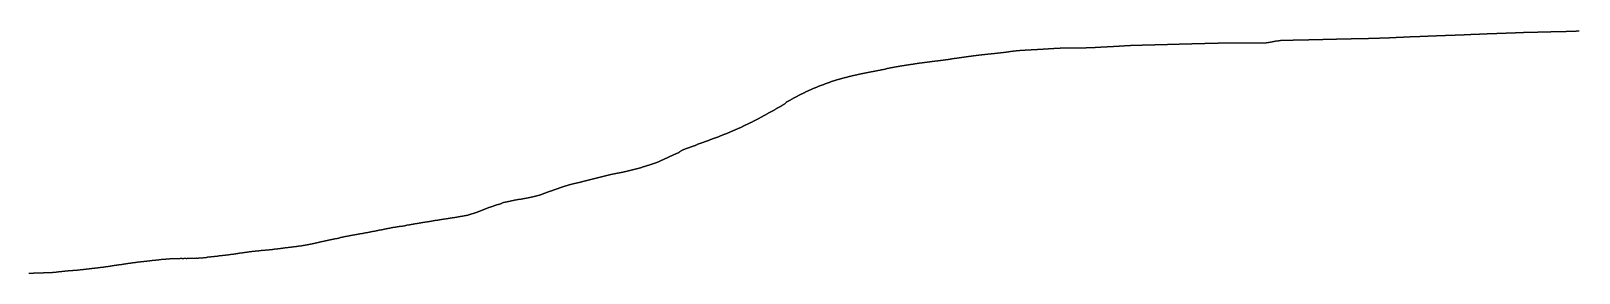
# Model space of a CAD drawing. Header units: millimetres. Extents: x 0 to 74012, y -3596 to 150.
# Drawn here: x 18522 to 27690, y -1964 to -530 of the extents above; entities that cross this region are included whole.
import ezdxf

# ---------------------------------------------------------------- set-up
doc = ezdxf.new("R2010")
doc.units = ezdxf.units.MM
doc.layers.add('Clone', color=7, linetype='CONTINUOUS')

msp = doc.modelspace()

# ---------------------------------------------------------------- linework, layer by layer
at = {"layer": 'Clone'}
for points in [[(27041.5, -550.37), (27053.3, -549.639)], [(27053.3, -549.639), (27065, -549.447)], [(27065, -549.447), (27076.7, -548.709)], [(27076.7, -548.709), (27088.5, -547.971)], [(27088.5, -547.971), (27100.2, -547.924)], [(27100.2, -547.924), (27112, -547.158)], [(27112, -547.158), (27123.7, -547.032)], [(27123.7, -547.032), (27135.4, -546.429)], [(27135.4, -546.429), (27147.2, -545.826)], [(27147.2, -545.826), (27158.9, -545.781)], [(27158.9, -545.781), (27170.7, -545.178)], [(27170.7, -545.178), (27182.4, -545.133)], [(27182.4, -545.133), (27194.1, -544.527)], [(27194.1, -544.527), (27205.9, -543.858)], [(27205.9, -543.858), (27217.6, -543.667)], [(27217.6, -543.667), (27229, -542.997)], [(27229, -542.997), (27240.3, -542.764)], [(27240.3, -542.764), (27251.6, -542.113)], [(27251.6, -542.113), (27263, -541.891)], [(27263, -541.891), (27274.3, -541.273)], [(27274.3, -541.273), (27285.7, -541.107)], [(27285.7, -541.107), (27297, -540.465)], [(27297, -540.465), (27308.4, -540.274)], [(27308.4, -540.274), (27319.7, -539.607)], [(27319.7, -539.607), (27331.1, -539.368)], [(27331.1, -539.368), (27342.4, -538.725)], [(27342.4, -538.725), (27353.8, -538.555)], [(27353.8, -538.555), (27365.1, -537.811)], [(27365.1, -537.811), (27376.5, -537.787)], [(27376.5, -537.787), (27387.8, -537.273)], [(27387.8, -537.273), (27399.2, -537.249)], [(27399.2, -537.249), (27410.5, -536.734)], [(27410.5, -536.734), (27421.9, -536.71)], [(27421.9, -536.71), (27433.2, -536.196)], [(27433.2, -536.196), (27444.5, -536.172)], [(27444.5, -536.172), (27455.9, -535.657)], [(27455.9, -535.657), (27467.2, -535.633)], [(27467.2, -535.633), (27478.6, -535.119)], [(27478.6, -535.119), (27489.9, -535.087)], [(27489.9, -535.087), (27501.3, -534.48)], [(27501.3, -534.48), (27512.6, -534.536)], [(27512.6, -534.536), (27524, -534.038)], [(27524, -534.038), (27535.3, -534.012)], [(27535.3, -534.012), (27546.7, -533.457)], [(27546.7, -533.457), (27558, -533.445)], [(27558, -533.445), (27569, -532.913)], [(27569, -532.913), (27580, -532.839)], [(27580, -532.839), (27591, -532.246)], [(27591, -532.246), (27601.9, -532.197)], [(27601.9, -532.197), (27612.9, -532.13)], [(27612.9, -532.13), (27623.9, -531.572)], [(27623.9, -531.572), (27634.9, -531.523)], [(27634.9, -531.523), (27645.9, -530.933)], [(27645.9, -530.933), (27656.8, -530.807)], [(27656.8, -530.807), (27667.8, -530.183)], [(27667.8, -530.183), (27678.8, -530.059)], [(27678.8, -530.059), (27689.8, -529.88)], [(24423.9, -641.867), (24435.6, -641.321)], [(24435.6, -641.321), (24447.3, -640.574)], [(24447.3, -640.574), (24459.1, -640.025)], [(24459.1, -640.025), (24470.8, -639.305)], [(24470.8, -639.305), (24482.6, -638.756)], [(24482.6, -638.756), (24494.3, -637.963)], [(24494.3, -637.963), (24506.5, -637.153)], [(24506.5, -637.153), (24518.6, -636.604)], [(24518.6, -636.604), (24530.8, -635.793)], [(24530.8, -635.793), (24542.9, -634.983)], [(24542.9, -634.983), (24555.1, -634.434)], [(24555.1, -634.434), (24567.2, -633.624)], [(24567.2, -633.624), (24579.4, -632.813)], [(24579.4, -632.813), (24591.6, -632.264)], [(24591.6, -632.264), (24603.7, -631.454)], [(24603.7, -631.454), (24615.9, -630.905)], [(24615.9, -630.905), (24628, -630.094)], [(24628, -630.094), (24640.2, -630)], [(24640.2, -630), (24652.3, -630)], [(24652.3, -630), (24664.5, -630)], [(24664.5, -630), (24676.7, -630)], [(24676.7, -630), (24688.8, -630)], [(24688.8, -630), (24701, -630)], [(24701, -630), (24713.1, -630)], [(24713.1, -630), (24725.3, -630)], [(24725.3, -630), (24737.5, -629.999)], [(24737.5, -629.999), (24749.6, -629.641)], [(24749.6, -629.641), (24761.8, -629.151)], [(24761.8, -629.151), (24773.9, -628.793)], [(24773.9, -628.793), (24786.1, -628.435)], [(24786.1, -628.435), (24798.2, -627.945)], [(24798.2, -627.945), (24810.4, -627.587)], [(24810.4, -627.587), (24822.6, -626.972)], [(24822.6, -626.972), (24834.7, -626.522)], [(24834.7, -626.522), (24847.3, -625.641)], [(24847.3, -625.641), (24859.9, -624.823)], [(24859.9, -624.823), (24872.5, -624.348)], [(24872.5, -624.348), (24885.1, -623.537)], [(24885.1, -623.537), (24897.8, -622.758)], [(24897.8, -622.758), (24910.4, -622.093)], [(24910.4, -622.093), (24923, -621.52)], [(24923, -621.52), (24935.6, -620.838)], [(24935.6, -620.838), (24948.2, -620.007)], [(24948.2, -620.007), (24960.8, -619.17)], [(24960.8, -619.17), (24973.4, -618.676)], [(24973.4, -618.676), (24986, -617.839)], [(24986, -617.839), (24998.6, -616.992)], [(24998.6, -616.992), (25011.2, -616.168)], [(25011.2, -616.168), (25023.8, -615.653)], [(25023.8, -615.653), (25036.4, -614.926)], [(25036.4, -614.926), (25049, -614.536)], [(25049, -614.536), (25061.7, -614.145)], [(25061.7, -614.145), (25074.3, -613.936)], [(25074.3, -613.936), (25086.9, -613.554)], [(25086.9, -613.554), (25099.5, -613.172)], [(25099.5, -613.172), (25112.1, -612.791)], [(25112.1, -612.791), (25124.7, -612.565)], [(25124.7, -612.565), (25137.3, -612.183)], [(25137.3, -612.183), (25149.9, -611.802)], [(25149.9, -611.802), (25162.5, -611.42)], [(25162.5, -611.42), (25175.1, -611.192)], [(25175.1, -611.192), (25188.2, -610.809)], [(25188.2, -610.809), (25201.3, -610.426)], [(25201.3, -610.426), (25214.4, -610.044)], [(25214.4, -610.044), (25227.5, -609.661)], [(25227.5, -609.661), (25240.6, -609.433)], [(25240.6, -609.433), (25253.7, -609.054)], [(25253.7, -609.054), (25266.8, -608.674)], [(25266.8, -608.674), (25279.9, -608.297)], [(25279.9, -608.297), (25293, -607.924)], [(25293, -607.924), (25306.1, -607.552)], [(25306.1, -607.552), (25319.1, -607.179)], [(25319.1, -607.179), (25332.2, -606.986)], [(25332.2, -606.986), (25345.3, -606.613)], [(25345.3, -606.613), (25358.4, -606.241)], [(25358.4, -606.241), (25371.5, -605.868)], [(25371.5, -605.868), (25384.6, -605.497)], [(25384.6, -605.497), (25397.7, -605.125)], [(25397.7, -605.125), (25410.8, -604.934)], [(25410.8, -604.934), (25423.9, -604.567)], [(25423.9, -604.567), (25437, -604.2)], [(25437, -604.2), (25450.1, -603.832)], [(25450.1, -603.832), (25463.2, -603.465)], [(25463.2, -603.465), (25476.3, -603.098)], [(25476.3, -603.098), (25489.4, -602.916)], [(25489.4, -602.916), (25502.4, -602.549)], [(25502.4, -602.549), (25515.5, -602.182)], [(25515.5, -602.182), (25529.7, -601.815)], [(25529.7, -601.815), (25543.9, -601.448)], [(25543.9, -601.448), (25558.1, -601.081)], [(25558.1, -601.081), (25572.3, -600.714)], [(25572.3, -600.714), (25586.5, -600.347)], [(25586.5, -600.347), (25600.6, -600)], [(25600.6, -600), (25614.8, -600)], [(25614.8, -600), (25629, -600)], [(25629, -600), (25643.2, -600)], [(25643.2, -600), (25657.4, -600)], [(25657.4, -600), (25671.6, -600)], [(25671.6, -600), (25685.7, -600)], [(25685.7, -600), (25699.9, -600)], [(25699.9, -600), (25714.1, -600)], [(25714.1, -600), (25728.3, -600)], [(25728.3, -600), (25742.5, -600)], [(25742.5, -600), (25756.7, -600)], [(25756.7, -600), (25770.8, -600)], [(25770.8, -600), (25785, -600)], [(25785, -600), (25799.2, -600)], [(25799.2, -600), (25813.4, -600)], [(25813.4, -600), (25827.6, -600)], [(25827.6, -600), (25841.8, -598.921)], [(25841.8, -598.921), (25856, -596.491)], [(25856, -596.491), (25869.6, -593.9)], [(25869.6, -593.9), (25883.2, -591.376)], [(25883.2, -591.376), (25896.8, -588.6)], [(25896.8, -588.6), (25910.4, -587.394)], [(25910.4, -587.394), (25924, -585)], [(25924, -585), (25937.7, -584.828)], [(25937.7, -584.828), (25951.3, -584.508)], [(25951.3, -584.508), (25964.9, -584.187)], [(25964.9, -584.187), (25978.5, -583.866)], [(25978.5, -583.866), (25992.1, -583.546)], [(25992.1, -583.546), (26005.7, -583.225)], [(26005.7, -583.225), (26019.4, -582.904)], [(26019.4, -582.904), (26033, -582.584)], [(26033, -582.584), (26046.6, -582.263)], [(26046.6, -582.263), (26060.2, -581.943)], [(26060.2, -581.943), (26073.8, -581.852)], [(26073.8, -581.852), (26087.4, -581.531)], [(26087.4, -581.531), (26101, -581.21)], [(26101, -581.21), (26114.7, -580.89)], [(26114.7, -580.89), (26128.3, -580.569)], [(26128.3, -580.569), (26141.9, -580.248)], [(26141.9, -580.248), (26155.5, -579.916)], [(26155.5, -579.916), (26169.1, -579.576)], [(26169.1, -579.576), (26182.7, -579.221)], [(26182.7, -579.221), (26196.4, -578.859)], [(26196.4, -578.859), (26209.5, -578.703)], [(26209.5, -578.703), (26222.6, -578.342)], [(26222.6, -578.342), (26235.6, -577.98)], [(26235.6, -577.98), (26248.7, -577.62)], [(26248.7, -577.62), (26261.8, -577.301)], [(26261.8, -577.301), (26274.9, -576.983)], [(26274.9, -576.983), (26288, -576.826)], [(26288, -576.826), (26301.1, -576.454)], [(26301.1, -576.454), (26314.2, -576.119)], [(26314.2, -576.119), (26327.3, -575.821)], [(26327.3, -575.821), (26340.4, -575.523)], [(26340.4, -575.523), (26353.5, -575.521)], [(26353.5, -575.521), (26366.6, -575.223)], [(26366.6, -575.223), (26379.7, -574.926)], [(26379.7, -574.926), (26392.8, -574.626)], [(26392.8, -574.626), (26405.9, -574.328)], [(26405.9, -574.328), (26418.9, -574.327)], [(26418.9, -574.327), (26432, -573.964)], [(26432, -573.964), (26445.1, -573.524)], [(26445.1, -573.524), (26458.2, -573.075)], [(26458.2, -573.075), (26471.3, -572.618)], [(26471.3, -572.618), (26484.4, -572.435)], [(26484.4, -572.435), (26497.5, -571.979)], [(26497.5, -571.979), (26510.6, -571.522)], [(26510.6, -571.522), (26523.7, -571.053)], [(26523.7, -571.053), (26536.8, -570.585)], [(26536.8, -570.585), (26548.9, -570.405)], [(26548.9, -570.405), (26561.1, -570)], [(26561.1, -570), (26573.3, -569.268)], [(26573.3, -569.268), (26585.4, -569.016)], [(26585.4, -569.016), (26597.6, -568.232)], [(26597.6, -568.232), (26609.7, -567.457)], [(26609.7, -567.457), (26621.9, -566.724)], [(26621.9, -566.724), (26634, -566.577)], [(26634, -566.577), (26646.2, -565.866)], [(26646.2, -565.866), (26658.4, -565.102)], [(26658.4, -565.102), (26670.5, -564.882)], [(26670.5, -564.882), (26682.7, -564.156)], [(26682.7, -564.156), (26694.8, -563.436)], [(26694.8, -563.436), (26707, -563.315)], [(26707, -563.315), (26719.1, -562.621)], [(26719.1, -562.621), (26731.3, -561.927)], [(26731.3, -561.927), (26743.5, -561.901)], [(26743.5, -561.901), (26755.6, -561.352)], [(26755.6, -561.352), (26767.8, -560.481)], [(26767.8, -560.481), (26779.9, -560.461)], [(26779.9, -560.461), (26792.1, -559.877)], [(26792.1, -559.877), (26804.2, -559.293)], [(26804.2, -559.293), (26816.4, -559.28)], [(26816.4, -559.28), (26828.6, -558.696)], [(26828.6, -558.696), (26840.7, -558.074)], [(26840.7, -558.074), (26852.9, -557.419)], [(26852.9, -557.419), (26865, -557.272)], [(26865, -557.272), (26877.2, -556.603)], [(26877.2, -556.603), (26888.9, -555.909)], [(26888.9, -555.909), (26900.7, -555.775)], [(26900.7, -555.775), (26912.4, -555.149)], [(26912.4, -555.149), (26924.1, -555.045)], [(26924.1, -555.045), (26935.9, -554.45)], [(26935.9, -554.45), (26947.6, -554.277)], [(26947.6, -554.277), (26959.4, -553.621)], [(26959.4, -553.621), (26971.1, -552.965)], [(26971.1, -552.965), (26982.8, -552.877)], [(26982.8, -552.877), (26994.6, -552.202)], [(26994.6, -552.202), (27006.3, -552.079)], [(27006.3, -552.079), (27018.1, -551.308)], [(27018.1, -551.308), (27029.8, -550.548)], [(27029.8, -550.548), (27041.5, -550.37)], [(23692.7, -733.713), (23703.7, -731.735)], [(23703.7, -731.735), (23714.6, -730.257)], [(23714.6, -730.257), (23725.6, -728.296)], [(23725.6, -728.296), (23736.6, -726.819)], [(23736.6, -726.819), (23747.6, -725.342)], [(23747.6, -725.342), (23758.6, -723.381)], [(23758.6, -723.381), (23769.5, -721.903)], [(23769.5, -721.903), (23780.5, -719.95)], [(23780.5, -719.95), (23791.5, -718.666)], [(23791.5, -718.666), (23802.5, -717.381)], [(23802.5, -717.381), (23813.5, -715.707)], [(23813.5, -715.707), (23824.8, -714.4)], [(23824.8, -714.4), (23836.2, -712.808)], [(23836.2, -712.808), (23847.5, -711.495)], [(23847.5, -711.495), (23858.9, -709.901)], [(23858.9, -709.901), (23870.2, -708.596)], [(23870.2, -708.596), (23881.6, -706.996)], [(23881.6, -706.996), (23892.9, -705.698)], [(23892.9, -705.698), (23904.2, -704.394)], [(23904.2, -704.394), (23915.6, -702.797)], [(23915.6, -702.797), (23926.9, -701.499)], [(23926.9, -701.499), (23938.3, -699.895)], [(23938.3, -699.895), (23949.6, -698.58)], [(23949.6, -698.58), (23961, -696.994)], [(23961, -696.994), (23972.3, -694.367)], [(23972.3, -694.367), (23983.7, -692.75)], [(23983.7, -692.75), (23995, -691.461)], [(23995, -691.461), (24006.4, -689.734)], [(24006.4, -689.734), (24017.7, -688.348)], [(24017.7, -688.348), (24029.1, -686.507)], [(24029.1, -686.507), (24040.4, -685.124)], [(24040.4, -685.124), (24051.8, -683.273)], [(24051.8, -683.273), (24063.1, -681.895)], [(24063.1, -681.895), (24074.5, -680.08)], [(24074.5, -680.08), (24085.8, -678.686)], [(24085.8, -678.686), (24097.2, -677.293)], [(24097.2, -677.293), (24108.5, -675.502)], [(24108.5, -675.502), (24119.8, -674.227)], [(24119.8, -674.227), (24131.2, -672.674)], [(24131.2, -672.674), (24142.5, -671.465)], [(24142.5, -671.465), (24153.9, -670.169)], [(24153.9, -670.169), (24165.6, -669.019)], [(24165.6, -669.019), (24177.4, -667.555)], [(24177.4, -667.555), (24189.1, -666.404)], [(24189.1, -666.404), (24200.8, -665.156)], [(24200.8, -665.156), (24212.6, -663.904)], [(24212.6, -663.904), (24224.3, -662.78)], [(24224.3, -662.78), (24236.1, -661.441)], [(24236.1, -661.441), (24247.8, -660.317)], [(24247.8, -660.317), (24259.5, -658.94)], [(24259.5, -658.94), (24271.3, -657.774)], [(24271.3, -657.774), (24283, -656.329)], [(24283, -656.329), (24294.7, -654.871)], [(24294.7, -654.871), (24306.5, -653.678)], [(24306.5, -653.678), (24318.2, -651.059)], [(24318.2, -651.059), (24330, -649.866)], [(24330, -649.866), (24341.7, -648.368)], [(24341.7, -648.368), (24353.4, -647.219)], [(24353.4, -647.219), (24365.2, -645.567)], [(24365.2, -645.567), (24376.9, -644.725)], [(24376.9, -644.725), (24388.7, -643.946)], [(24388.7, -643.946), (24400.4, -643.171)], [(24400.4, -643.171), (24412.1, -642.626)], [(24412.1, -642.626), (24423.9, -641.867)], [(23270.9, -825.978), (23281.6, -822.946)], [(23281.6, -822.946), (23292.2, -819.121)], [(23292.2, -819.121), (23302.9, -816.242)], [(23302.9, -816.242), (23313.5, -813.451)], [(23313.5, -813.451), (23324.1, -810.658)], [(23324.1, -810.658), (23334.8, -807.215)], [(23334.8, -807.215), (23345.4, -804.784)], [(23345.4, -804.784), (23356, -802.364)], [(23356, -802.364), (23366.7, -798.994)], [(23366.7, -798.994), (23377.3, -796.56)], [(23377.3, -796.56), (23388, -794.27)], [(23388, -794.27), (23398.6, -791.443)], [(23398.6, -791.443), (23409.2, -789.316)], [(23409.2, -789.316), (23419.9, -787.241)], [(23419.9, -787.241), (23430.5, -784.442)], [(23430.5, -784.442), (23441.1, -782.304)], [(23441.1, -782.304), (23451.8, -780.194)], [(23451.8, -780.194), (23462.4, -778.278)], [(23462.4, -778.278), (23473.1, -775.807)], [(23473.1, -775.807), (23484, -773.903)], [(23484, -773.903), (23495, -771.463)], [(23495, -771.463), (23506, -769.561)], [(23506, -769.561), (23517, -767.659)], [(23517, -767.659), (23528, -765.208)], [(23528, -765.208), (23538.9, -763.305)], [(23538.9, -763.305), (23549.9, -761.426)], [(23549.9, -761.426), (23560.9, -758.95)], [(23560.9, -758.95), (23571.9, -757.095)], [(23571.9, -757.095), (23582.9, -754.594)], [(23582.9, -754.594), (23593.9, -750.938)], [(23593.9, -750.938), (23604.8, -749.164)], [(23604.8, -749.164), (23615.8, -746.806)], [(23615.8, -746.806), (23626.8, -745.088)], [(23626.8, -745.088), (23637.8, -742.73)], [(23637.8, -742.73), (23648.8, -741.011)], [(23648.8, -741.011), (23659.7, -739.292)], [(23659.7, -739.292), (23670.7, -736.936)], [(23670.7, -736.936), (23681.7, -735.213)], [(23681.7, -735.213), (23692.7, -733.713)], [(23050.1, -921.103), (23060.4, -915.819)], [(23060.4, -915.819), (23070.8, -909.621)], [(23070.8, -909.621), (23081.1, -904.596)], [(23081.1, -904.596), (23091.4, -899.62)], [(23091.4, -899.62), (23101.7, -894.989)], [(23101.7, -894.989), (23112, -889.139)], [(23112, -889.139), (23122.3, -884.529)], [(23122.3, -884.529), (23132.6, -880.099)], [(23132.6, -880.099), (23143.3, -875.743)], [(23143.3, -875.743), (23153.9, -870.085)], [(23153.9, -870.085), (23164.6, -866.141)], [(23164.6, -866.141), (23175.2, -862.205)], [(23175.2, -862.205), (23185.8, -856.971)], [(23185.8, -856.971), (23196.5, -853.149)], [(23196.5, -853.149), (23207.1, -849.438)], [(23207.1, -849.438), (23217.7, -845.735)], [(23217.7, -845.735), (23228.4, -840.746)], [(23228.4, -840.746), (23239, -837.288)], [(23239, -837.288), (23249.7, -833.892)], [(23249.7, -833.892), (23260.3, -829.375)], [(23260.3, -829.375), (23270.9, -825.978)], [(22895.4, -1012.41), (22905.7, -1006.98)], [(22905.7, -1006.98), (22916, -1001.51)], [(22916, -1001.51), (22926.3, -995.983)], [(22926.3, -995.983), (22936.7, -989.034)], [(22936.7, -989.034), (22947, -983.445)], [(22947, -983.445), (22957.3, -977.872)], [(22957.3, -977.872), (22967.6, -972.31)], [(22967.6, -972.31), (22977.9, -965.316)], [(22977.9, -965.316), (22988.2, -959.769)], [(22988.2, -959.769), (22998.5, -948.957)], [(22998.5, -948.957), (23008.9, -943.571)], [(23008.9, -943.571), (23019.2, -938.244)], [(23019.2, -938.244), (23029.5, -931.624)], [(23029.5, -931.624), (23039.8, -926.364)], [(23039.8, -926.364), (23050.1, -921.103)], [(22720, -1102.92), (22730.3, -1098.5)], [(22730.3, -1098.5), (22740.7, -1092.5)], [(22740.7, -1092.5), (22751, -1087.65)], [(22751, -1087.65), (22761.3, -1082.71)], [(22761.3, -1082.71), (22771.6, -1077.85)], [(22771.6, -1077.85), (22781.9, -1073.09)], [(22781.9, -1073.09), (22792.2, -1068.36)], [(22792.2, -1068.36), (22802.5, -1062.2)], [(22802.5, -1062.2), (22812.9, -1057.32)], [(22812.9, -1057.32), (22823.2, -1052.44)], [(22823.2, -1052.44), (22833.5, -1047.3)], [(22833.5, -1047.3), (22843.8, -1040.6)], [(22843.8, -1040.6), (22854.1, -1035.21)], [(22854.1, -1035.21), (22864.4, -1029.85)], [(22864.4, -1029.85), (22874.8, -1024.48)], [(22874.8, -1024.48), (22885.1, -1017.83)], [(22885.1, -1017.83), (22895.4, -1012.41)], [(22493.1, -1192.18), (22503.4, -1188.54)], [(22503.4, -1188.54), (22513.7, -1184.87)], [(22513.7, -1184.87), (22524, -1181.41)], [(22524, -1181.41), (22534.3, -1177.96)], [(22534.3, -1177.96), (22544.7, -1172.83)], [(22544.7, -1172.83), (22555, -1169.33)], [(22555, -1169.33), (22565.3, -1165.78)], [(22565.3, -1165.78), (22575.6, -1162.22)], [(22575.6, -1162.22), (22585.9, -1158.67)], [(22585.9, -1158.67), (22596.2, -1155.1)], [(22596.2, -1155.1), (22606.6, -1149.68)], [(22606.6, -1149.68), (22616.9, -1145.79)], [(22616.9, -1145.79), (22627.2, -1141.89)], [(22627.2, -1141.89), (22637.5, -1137.97)], [(22637.5, -1137.97), (22647.8, -1134.02)], [(22647.8, -1134.02), (22658.1, -1130.01)], [(22658.1, -1130.01), (22668.4, -1124.55)], [(22668.4, -1124.55), (22678.8, -1120.28)], [(22678.8, -1120.28), (22689.1, -1116.01)], [(22689.1, -1116.01), (22699.4, -1111.73)], [(22699.4, -1111.73), (22709.7, -1107.34)], [(22709.7, -1107.34), (22720, -1102.92)], [(22276.5, -1286.34), (22286.8, -1281.46)], [(22286.8, -1281.46), (22297.1, -1276.67)], [(22297.1, -1276.67), (22307.4, -1271.82)], [(22307.4, -1271.82), (22317.7, -1267.05)], [(22317.7, -1267.05), (22328, -1262.42)], [(22328, -1262.42), (22338.3, -1257.92)], [(22338.3, -1257.92), (22348.7, -1253.56)], [(22348.7, -1253.56), (22359, -1249.31)], [(22359, -1249.31), (22369.3, -1240.89)], [(22369.3, -1240.89), (22379.6, -1234.82)], [(22379.6, -1234.82), (22389.9, -1230.66)], [(22389.9, -1230.66), (22400.2, -1226.77)], [(22400.2, -1226.77), (22410.6, -1223.02)], [(22410.6, -1223.02), (22420.9, -1219.34)], [(22420.9, -1219.34), (22431.2, -1215.65)], [(22431.2, -1215.65), (22441.5, -1212.01)], [(22441.5, -1212.01), (22451.8, -1208.39)], [(22451.8, -1208.39), (22462.1, -1204.8)], [(22462.1, -1204.8), (22472.5, -1199.21)], [(22472.5, -1199.21), (22482.8, -1195.76)], [(22482.8, -1195.76), (22493.1, -1192.18)], [(21971.2, -1376.09), (21981.2, -1374.17)], [(21981.2, -1374.17), (21991.3, -1372.24)], [(21991.3, -1372.24), (22001.3, -1370.3)], [(22001.3, -1370.3), (22011.3, -1368.36)], [(22011.3, -1368.36), (22021.3, -1366.32)], [(22021.3, -1366.32), (22031.3, -1364.2)], [(22031.3, -1364.2), (22041.3, -1361.92)], [(22041.3, -1361.92), (22051.3, -1359.54)], [(22051.3, -1359.54), (22061.3, -1357.15)], [(22061.3, -1357.15), (22071.4, -1354.68)], [(22071.4, -1354.68), (22081.4, -1352.24)], [(22081.4, -1352.24), (22091.4, -1349.8)], [(22091.4, -1349.8), (22101.4, -1347.34)], [(22101.4, -1347.34), (22111.4, -1344.72)], [(22111.4, -1344.72), (22121.7, -1342.14)], [(22121.7, -1342.14), (22132, -1339.58)], [(22132, -1339.58), (22142.4, -1335.47)], [(22142.4, -1335.47), (22152.7, -1332.38)], [(22152.7, -1332.38), (22163, -1329.22)], [(22163, -1329.22), (22173.3, -1326.07)], [(22173.3, -1326.07), (22183.6, -1322.91)], [(22183.6, -1322.91), (22193.9, -1319.66)], [(22193.9, -1319.66), (22204.2, -1316.08)], [(22204.2, -1316.08), (22214.6, -1312.49)], [(22214.6, -1312.49), (22224.9, -1308.91)], [(22224.9, -1308.91), (22235.2, -1305.33)], [(22235.2, -1305.33), (22245.5, -1301.06)], [(22245.5, -1301.06), (22255.8, -1295.48)], [(22255.8, -1295.48), (22266.1, -1291.14)], [(22266.1, -1291.14), (22276.5, -1286.34)], [(21620.8, -1469.89), (21630.8, -1466.48)], [(21630.8, -1466.48), (21640.8, -1463.05)], [(21640.8, -1463.05), (21650.8, -1459.54)], [(21650.8, -1459.54), (21660.9, -1456.04)], [(21660.9, -1456.04), (21670.9, -1452.61)], [(21670.9, -1452.61), (21680.9, -1449.22)], [(21680.9, -1449.22), (21690.9, -1446.09)], [(21690.9, -1446.09), (21700.9, -1442.98)], [(21700.9, -1442.98), (21710.9, -1439.9)], [(21710.9, -1439.9), (21720.9, -1437.38)], [(21720.9, -1437.38), (21730.9, -1434.97)], [(21730.9, -1434.97), (21741, -1432.61)], [(21741, -1432.61), (21751, -1430.33)], [(21751, -1430.33), (21761, -1428.07)], [(21761, -1428.07), (21771, -1425.78)], [(21771, -1425.78), (21781, -1423.31)], [(21781, -1423.31), (21791, -1420.66)], [(21791, -1420.66), (21801, -1418.01)], [(21801, -1418.01), (21811, -1415.43)], [(21811, -1415.43), (21821.1, -1412.77)], [(21821.1, -1412.77), (21831.1, -1410.06)], [(21831.1, -1410.06), (21841.1, -1407.63)], [(21841.1, -1407.63), (21851.1, -1405.21)], [(21851.1, -1405.21), (21861.1, -1402.7)], [(21861.1, -1402.7), (21871.1, -1400.29)], [(21871.1, -1400.29), (21881.1, -1397.79)], [(21881.1, -1397.79), (21891.1, -1395.24)], [(21891.1, -1395.24), (21901.2, -1392.83)], [(21901.2, -1392.83), (21911.2, -1390.37)], [(21911.2, -1390.37), (21921.2, -1387.91)], [(21921.2, -1387.91), (21931.2, -1385.49)], [(21931.2, -1385.49), (21941.2, -1382.98)], [(21941.2, -1382.98), (21951.2, -1380.4)], [(21951.2, -1380.4), (21961.2, -1378.17)], [(21961.2, -1378.17), (21971.2, -1376.09)], [(21275.8, -1560.56), (21286.2, -1557.54)], [(21286.2, -1557.54), (21296.5, -1554.64)], [(21296.5, -1554.64), (21306.8, -1551.73)], [(21306.8, -1551.73), (21317.1, -1545.96)], [(21317.1, -1545.96), (21327.4, -1543.38)], [(21327.4, -1543.38), (21337.7, -1542)], [(21337.7, -1542), (21348.1, -1539.65)], [(21348.1, -1539.65), (21358.4, -1537.28)], [(21358.4, -1537.28), (21368.7, -1534.88)], [(21368.7, -1534.88), (21379, -1532.69)], [(21379, -1532.69), (21389.3, -1530.55)], [(21389.3, -1530.55), (21399.6, -1528.57)], [(21399.6, -1528.57), (21409.9, -1526.66)], [(21409.9, -1526.66), (21420.3, -1526.02)], [(21420.3, -1526.02), (21430.6, -1524.12)], [(21430.6, -1524.12), (21440.6, -1522.22)], [(21440.6, -1522.22), (21450.6, -1520.28)], [(21450.6, -1520.28), (21460.6, -1518.31)], [(21460.6, -1518.31), (21470.6, -1516.35)], [(21470.6, -1516.35), (21480.6, -1514.31)], [(21480.6, -1514.31), (21490.7, -1512.06)], [(21490.7, -1512.06), (21500.7, -1509.8)], [(21500.7, -1509.8), (21510.7, -1507.45)], [(21510.7, -1507.45), (21520.7, -1504.87)], [(21520.7, -1504.87), (21530.7, -1502.25)], [(21530.7, -1502.25), (21540.7, -1499.34)], [(21540.7, -1499.34), (21550.7, -1495.45)], [(21550.7, -1495.45), (21560.7, -1491.57)], [(21560.7, -1491.57), (21570.7, -1487.68)], [(21570.7, -1487.68), (21580.8, -1483.85)], [(21580.8, -1483.85), (21590.8, -1480.1)], [(21590.8, -1480.1), (21600.8, -1477.13)], [(21600.8, -1477.13), (21610.8, -1473.51)], [(21610.8, -1473.51), (21620.8, -1469.89)], [(20925.1, -1650.63), (20935.4, -1648.78)], [(20935.4, -1648.78), (20945.7, -1646.94)], [(20945.7, -1646.94), (20956.1, -1645.15)], [(20956.1, -1645.15), (20966.4, -1643.34)], [(20966.4, -1643.34), (20976.7, -1642.41)], [(20976.7, -1642.41), (20987, -1640.72)], [(20987, -1640.72), (20997.3, -1639.01)], [(20997.3, -1639.01), (21007.6, -1637.3)], [(21007.6, -1637.3), (21018, -1635.54)], [(21018, -1635.54), (21028.3, -1634.61)], [(21028.3, -1634.61), (21038.6, -1632.69)], [(21038.6, -1632.69), (21048.9, -1630.82)], [(21048.9, -1630.82), (21059.2, -1628.89)], [(21059.2, -1628.89), (21069.5, -1626.91)], [(21069.5, -1626.91), (21079.9, -1625.57)], [(21079.9, -1625.57), (21090.2, -1623.58)], [(21090.2, -1623.58), (21100.5, -1621.6)], [(21100.5, -1621.6), (21110.8, -1619.38)], [(21110.8, -1619.38), (21121.1, -1616.07)], [(21121.1, -1616.07), (21131.4, -1612.77)], [(21131.4, -1612.77), (21141.7, -1609.47)], [(21141.7, -1609.47), (21152.1, -1606.15)], [(21152.1, -1606.15), (21162.4, -1603.42)], [(21162.4, -1603.42), (21172.7, -1599.25)], [(21172.7, -1599.25), (21183, -1594.98)], [(21183, -1594.98), (21193.3, -1590.71)], [(21193.3, -1590.71), (21203.6, -1586.6)], [(21203.6, -1586.6), (21214, -1582.54)], [(21214, -1582.54), (21224.3, -1578.51)], [(21224.3, -1578.51), (21234.6, -1574.51)], [(21234.6, -1574.51), (21244.9, -1571.69)], [(21244.9, -1571.69), (21255.2, -1567.97)], [(21255.2, -1567.97), (21265.5, -1564.26)], [(21265.5, -1564.26), (21275.8, -1560.56)], [(20398.7, -1744.15), (20409.3, -1741.87)], [(20409.3, -1741.87), (20420, -1739.59)], [(20420, -1739.59), (20430.6, -1737.43)], [(20430.6, -1737.43), (20441.3, -1736.38)], [(20441.3, -1736.38), (20451.9, -1734.28)], [(20451.9, -1734.28), (20462.5, -1732.09)], [(20462.5, -1732.09), (20473.2, -1729.81)], [(20473.2, -1729.81), (20483.8, -1728.68)], [(20483.8, -1728.68), (20494.4, -1726.35)], [(20494.4, -1726.35), (20505.1, -1724.08)], [(20505.1, -1724.08), (20515.7, -1722.79)], [(20515.7, -1722.79), (20526.4, -1720.51)], [(20526.4, -1720.51), (20537, -1718.22)], [(20537, -1718.22), (20547.6, -1715.98)], [(20547.6, -1715.98), (20558.3, -1714.66)], [(20558.3, -1714.66), (20568.9, -1712.35)], [(20568.9, -1712.35), (20579.5, -1710.05)], [(20579.5, -1710.05), (20590.2, -1707.63)], [(20590.2, -1707.63), (20600.8, -1706.34)], [(20600.8, -1706.34), (20611.5, -1704)], [(20611.5, -1704), (20622.1, -1701.65)], [(20622.1, -1701.65), (20632.7, -1699.31)], [(20632.7, -1699.31), (20643.4, -1697.9)], [(20643.4, -1697.9), (20654, -1695.5)], [(20654, -1695.5), (20664.6, -1693.1)], [(20664.6, -1693.1), (20675.3, -1692.09)], [(20675.3, -1692.09), (20685.9, -1690.03)], [(20685.9, -1690.03), (20696.6, -1688.03)], [(20696.6, -1688.03), (20707.2, -1686.35)], [(20707.2, -1686.35), (20717.8, -1685.64)], [(20717.8, -1685.64), (20728.5, -1683.88)], [(20728.5, -1683.88), (20739.1, -1682.21)], [(20739.1, -1682.21), (20749.8, -1678.75)], [(20749.8, -1678.75), (20760.1, -1677.93)], [(20760.1, -1677.93), (20770.4, -1675.98)], [(20770.4, -1675.98), (20780.7, -1674.03)], [(20780.7, -1674.03), (20791, -1672.05)], [(20791, -1672.05), (20801.3, -1670.03)], [(20801.3, -1670.03), (20811.6, -1669.14)], [(20811.6, -1669.14), (20822, -1667.17)], [(20822, -1667.17), (20832.3, -1665.22)], [(20832.3, -1665.22), (20842.6, -1663.37)], [(20842.6, -1663.37), (20852.9, -1661.54)], [(20852.9, -1661.54), (20863.2, -1660.85)], [(20863.2, -1660.85), (20873.5, -1659.04)], [(20873.5, -1659.04), (20883.9, -1657.19)], [(20883.9, -1657.19), (20894.2, -1655.3)], [(20894.2, -1655.3), (20904.5, -1653.4)], [(20904.5, -1653.4), (20914.8, -1651.51)], [(20914.8, -1651.51), (20925.1, -1650.63)], [(19838.3, -1833.8), (19849.3, -1833.22)], [(19849.3, -1833.22), (19860.3, -1831.38)], [(19860.3, -1831.38), (19871.3, -1831.31)], [(19871.3, -1831.31), (19882.2, -1829.74)], [(19882.2, -1829.74), (19893.2, -1828.26)], [(19893.2, -1828.26), (19904.2, -1828.14)], [(19904.2, -1828.14), (19915.2, -1826.57)], [(19915.2, -1826.57), (19926.2, -1826.27)], [(19926.2, -1826.27), (19937.2, -1824.49)], [(19937.2, -1824.49), (19948.1, -1823.87)], [(19948.1, -1823.87), (19959.1, -1822.11)], [(19959.1, -1822.11), (19970.1, -1820.31)], [(19970.1, -1820.31), (19981.1, -1819.67)], [(19981.1, -1819.67), (19992.1, -1817.88)], [(19992.1, -1817.88), (20003, -1817.18)], [(20003, -1817.18), (20014, -1815.33)], [(20014, -1815.33), (20025, -1813.51)], [(20025, -1813.51), (20036, -1812.74)], [(20036, -1812.74), (20047, -1811.16)], [(20047, -1811.16), (20057.9, -1810.25)], [(20057.9, -1810.25), (20068.9, -1808.64)], [(20068.9, -1808.64), (20079.6, -1807.03)], [(20079.6, -1807.03), (20090.2, -1806.07)], [(20090.2, -1806.07), (20100.8, -1804.47)], [(20100.8, -1804.47), (20111.5, -1802.83)], [(20111.5, -1802.83), (20122.1, -1801.89)], [(20122.1, -1801.89), (20132.8, -1800.06)], [(20132.8, -1800.06), (20143.4, -1797.95)], [(20143.4, -1797.95), (20154, -1796.44)], [(20154, -1796.44), (20164.7, -1794.32)], [(20164.7, -1794.32), (20175.3, -1792.09)], [(20175.3, -1792.09), (20185.9, -1790.04)], [(20185.9, -1790.04), (20196.6, -1787.78)], [(20196.6, -1787.78), (20207.2, -1785.47)], [(20207.2, -1785.47), (20217.9, -1782.86)], [(20217.9, -1782.86), (20228.5, -1780.26)], [(20228.5, -1780.26), (20239.1, -1777.75)], [(20239.1, -1777.75), (20249.8, -1775.75)], [(20249.8, -1775.75), (20260.4, -1773.33)], [(20260.4, -1773.33), (20271, -1770.9)], [(20271, -1770.9), (20281.7, -1768.72)], [(20281.7, -1768.72), (20292.3, -1766.22)], [(20292.3, -1766.22), (20303, -1764.19)], [(20303, -1764.19), (20313.6, -1761.99)], [(20313.6, -1761.99), (20324.2, -1759.83)], [(20324.2, -1759.83), (20334.9, -1758.27)], [(20334.9, -1758.27), (20345.5, -1756.24)], [(20345.5, -1756.24), (20356.2, -1751.69)], [(20356.2, -1751.69), (20366.8, -1750.16)], [(20366.8, -1750.16), (20377.4, -1747.78)], [(20377.4, -1747.78), (20388.1, -1745.46)], [(20388.1, -1745.46), (20398.7, -1744.15)], [(18962.6, -1926.1), (18974.7, -1924.5)], [(18974.7, -1924.5), (18986.9, -1922.8)], [(18986.9, -1922.8), (18999.1, -1920.64)], [(18999.1, -1920.64), (19011.2, -1918.67)], [(19011.2, -1918.67), (19023.4, -1916.95)], [(19023.4, -1916.95), (19035.5, -1914.8)], [(19035.5, -1914.8), (19047.7, -1913.51)], [(19047.7, -1913.51), (19059.4, -1912.49)], [(19059.4, -1912.49), (19071.2, -1910.1)], [(19071.2, -1910.1), (19082.9, -1908.55)], [(19082.9, -1908.55), (19094.6, -1906.2)], [(19094.6, -1906.2), (19106.4, -1904.74)], [(19106.4, -1904.74), (19118.1, -1903.39)], [(19118.1, -1903.39), (19129.9, -1901.24)], [(19129.9, -1901.24), (19141.6, -1900.2)], [(19141.6, -1900.2), (19153.3, -1898.13)], [(19153.3, -1898.13), (19165.1, -1897.32)], [(19165.1, -1897.32), (19176.8, -1895.4)], [(19176.8, -1895.4), (19188.5, -1894.54)], [(19188.5, -1894.54), (19200.3, -1893.62)], [(19200.3, -1893.62), (19212, -1891.72)], [(19212, -1891.72), (19223.8, -1890.8)], [(19223.8, -1890.8), (19235.5, -1888.82)], [(19235.5, -1888.82), (19247.2, -1887.86)], [(19247.2, -1887.86), (19259, -1886.97)], [(19259, -1886.97), (19270.7, -1884.93)], [(19270.7, -1884.93), (19282.5, -1884.29)], [(19282.5, -1884.29), (19294.2, -1882.39)], [(19294.2, -1882.39), (19305.9, -1881.74)], [(19305.9, -1881.74), (19317.7, -1881.07)], [(19317.7, -1881.07), (19329.4, -1879.61)], [(19329.4, -1879.61), (19341.1, -1879.04)], [(19341.1, -1879.04), (19352.9, -1877.73)], [(19352.9, -1877.73), (19364.6, -1877.68)], [(19364.6, -1877.68), (19376.4, -1877.75)], [(19376.4, -1877.75), (19388.1, -1876.64)], [(19388.1, -1876.64), (19399.4, -1877.1)], [(19399.4, -1877.1), (19410.8, -1876.21)], [(19410.8, -1876.21), (19422.1, -1877)], [(19422.1, -1877), (19433.5, -1876.13)], [(19433.5, -1876.13), (19444.8, -1876.84)], [(19444.8, -1876.84), (19456.2, -1875.9)], [(19456.2, -1875.9), (19467.5, -1876.47)], [(19467.5, -1876.47), (19478.9, -1875.4)], [(19478.9, -1875.4), (19490.2, -1875.75)], [(19490.2, -1875.75), (19501.6, -1874.57)], [(19501.6, -1874.57), (19512.9, -1874.82)], [(19512.9, -1874.82), (19524.3, -1873.5)], [(19524.3, -1873.5), (19535.6, -1873.57)], [(19535.6, -1873.57), (19547, -1872.01)], [(19547, -1872.01), (19558.3, -1871.89)], [(19558.3, -1871.89), (19569.7, -1868.45)], [(19569.7, -1868.45), (19581, -1867.94)], [(19581, -1867.94), (19592.3, -1865.82)], [(19592.3, -1865.82), (19603.7, -1865.32)], [(19603.7, -1865.32), (19615, -1863.29)], [(19615, -1863.29), (19626.4, -1862.76)], [(19626.4, -1862.76), (19637.7, -1860.7)], [(19637.7, -1860.7), (19649.1, -1860.19)], [(19649.1, -1860.19), (19660.4, -1858.17)], [(19660.4, -1858.17), (19671.8, -1857.45)], [(19671.8, -1857.45), (19683.1, -1855.43)], [(19683.1, -1855.43), (19694.5, -1854.66)], [(19694.5, -1854.66), (19705.8, -1852.6)], [(19705.8, -1852.6), (19717.2, -1851.8)], [(19717.2, -1851.8), (19728.5, -1849.75)], [(19728.5, -1849.75), (19739.5, -1848.54)], [(19739.5, -1848.54), (19750.5, -1846.32)], [(19750.5, -1846.32), (19761.5, -1844.25)], [(19761.5, -1844.25), (19772.4, -1843.27)], [(19772.4, -1843.27), (19783.4, -1841.4)], [(19783.4, -1841.4), (19794.4, -1840.45)], [(19794.4, -1840.45), (19805.4, -1838.59)], [(19805.4, -1838.59), (19816.4, -1836.68)], [(19816.4, -1836.68), (19827.3, -1835.64)], [(19827.3, -1835.64), (19838.3, -1833.8)], [(18509.5, -1963.51), (18521.8, -1963.5)], [(18521.8, -1963.5), (18534.2, -1963.7)], [(18534.2, -1963.7), (18546.5, -1962.65)], [(18546.5, -1962.65), (18558.9, -1962.72)], [(18558.9, -1962.72), (18571.3, -1962.7)], [(18571.3, -1962.7), (18583.6, -1962.66)], [(18583.6, -1962.66), (18596, -1961.42)], [(18596, -1961.42), (18608.4, -1961.36)], [(18608.4, -1961.36), (18620.7, -1961.39)], [(18620.7, -1961.39), (18633.1, -1961.11)], [(18633.1, -1961.11), (18645.5, -1959.79)], [(18645.5, -1959.79), (18657.8, -1959.01)], [(18657.8, -1959.01), (18670.2, -1957.54)], [(18670.2, -1957.54), (18682.5, -1955.84)], [(18682.5, -1955.84), (18694.9, -1954.89)], [(18694.9, -1954.89), (18707.3, -1953.39)], [(18707.3, -1953.39), (18719.4, -1952.26)], [(18719.4, -1952.26), (18731.6, -1950.42)], [(18731.6, -1950.42), (18743.7, -1949.52)], [(18743.7, -1949.52), (18755.9, -1948.96)], [(18755.9, -1948.96), (18768.1, -1947.81)], [(18768.1, -1947.81), (18780.2, -1946.95)], [(18780.2, -1946.95), (18792.4, -1946.24)], [(18792.4, -1946.24), (18804.5, -1944.86)], [(18804.5, -1944.86), (18816.7, -1943.39)], [(18816.7, -1943.39), (18828.8, -1942.28)], [(18828.8, -1942.28), (18841, -1940.66)], [(18841, -1940.66), (18853.2, -1939.23)], [(18853.2, -1939.23), (18865.3, -1938.04)], [(18865.3, -1938.04), (18877.5, -1936.37)], [(18877.5, -1936.37), (18889.6, -1935.07)], [(18889.6, -1935.07), (18901.8, -1933.66)], [(18901.8, -1933.66), (18914, -1932.36)], [(18914, -1932.36), (18926.1, -1930.51)], [(18926.1, -1930.51), (18938.3, -1929.13)], [(18938.3, -1929.13), (18950.4, -1928.15)], [(18950.4, -1928.15), (18962.6, -1926.1)]]:
    msp.add_open_spline(points, degree=1, dxfattribs=at)

doc.saveas('drawing.dxf')
